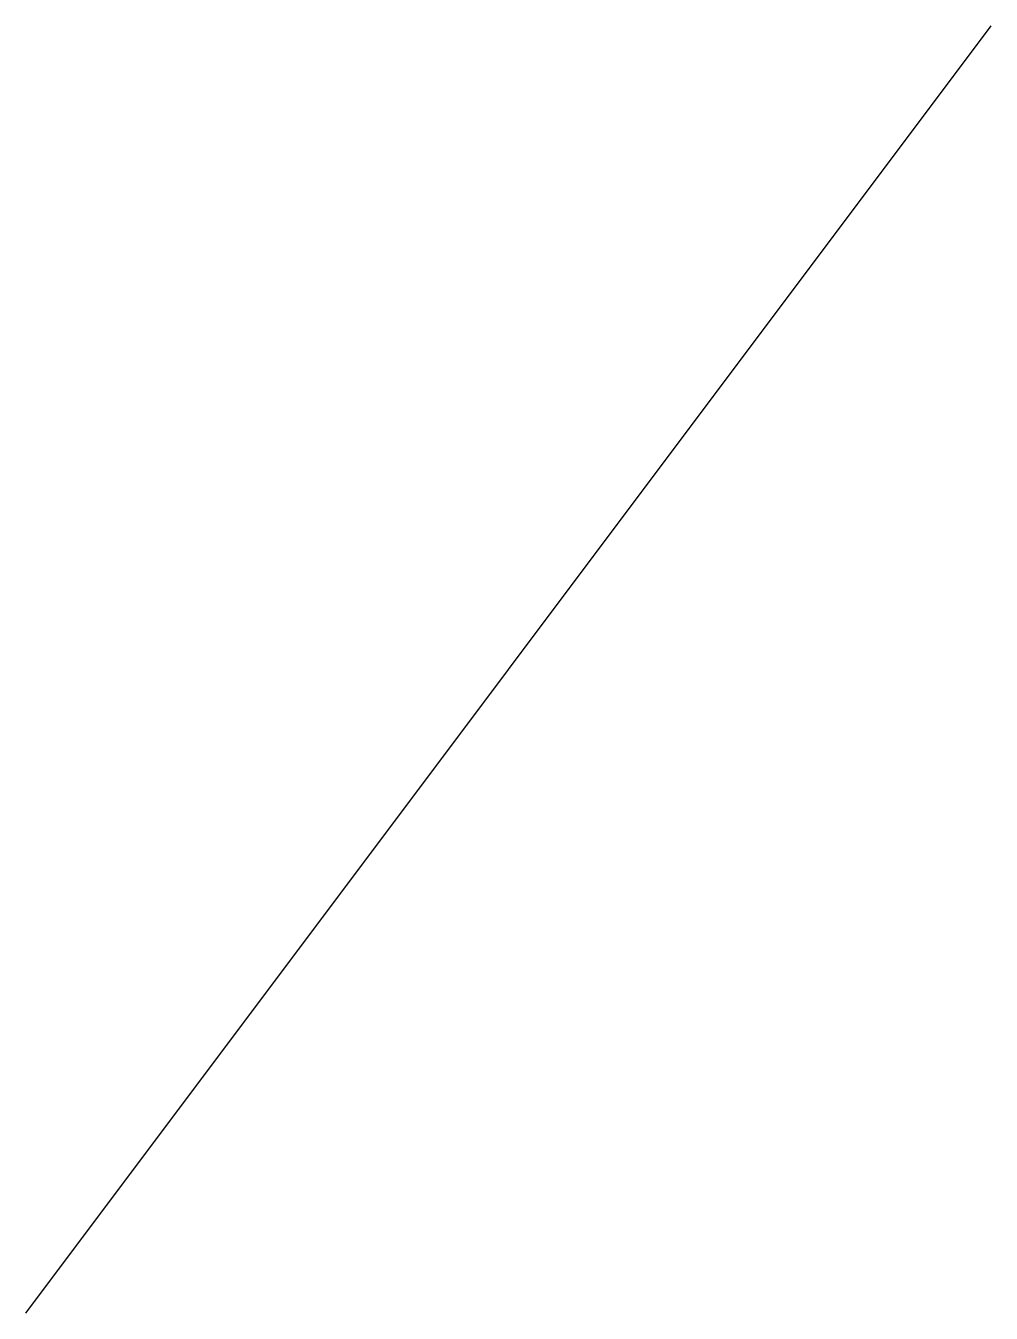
# Model space of a CAD drawing. Extents: x 111 to 444, y 222 to 666.
import ezdxf

# ---------------------------------------------------------------- set-up
doc = ezdxf.new("R2010")
doc.units = 0
doc.layers.get('0').update_dxf_attribs({"linetype": 'CONTINUOUS'})

msp = doc.modelspace()

# ---------------------------------------------------------------- linework, layer by layer
msp.add_line((111, 222), (444, 666))

doc.saveas('drawing.dxf')
